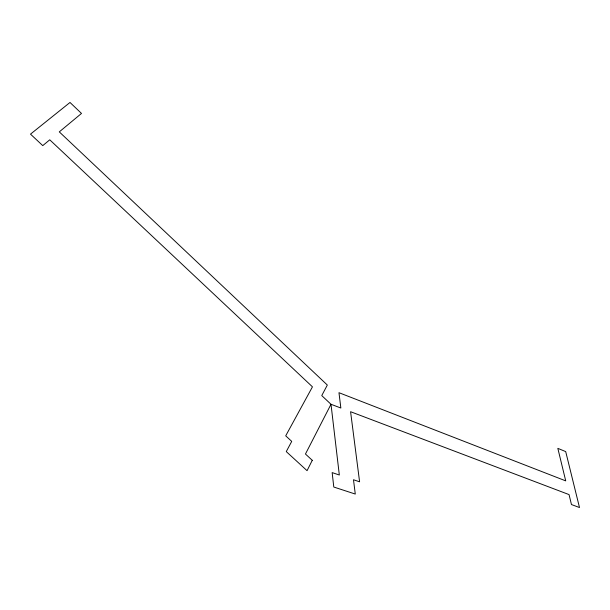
<?xml version="1.0" encoding="UTF-8"?>
<svg xmlns="http://www.w3.org/2000/svg" width="610" height="610" viewBox="0 0 610 610"><rect width="100%" height="100%" fill="white"/><g stroke="black" fill="none" stroke-linecap="round" stroke-linejoin="round"><path stroke-width="0.91" d="M312.274 460.306L307.066 470.676L286.265 451.598L291.733 441.388L285.709 435.837L312.457 386.839L49.753 139.812L42.761 145.622L30.5 134.131L70.005 102.465L81.504 113.437L59.292 131.882L327.334 385.047L321.752 395.585L331.001 404.278L340.853 408.021L338.969 392.695L565.722 480.871L557.83 448.35L565.699 451.591L579.5 507.535L571.463 504.546L569.046 494.588L350.582 411.712L359.595 481.801L353.487 479.757L355.279 494.054L333.792 487.039L332.153 472.597L339.328 475.007L331.001 404.278L305.45 454.023L312.274 460.306"/></g></svg>
